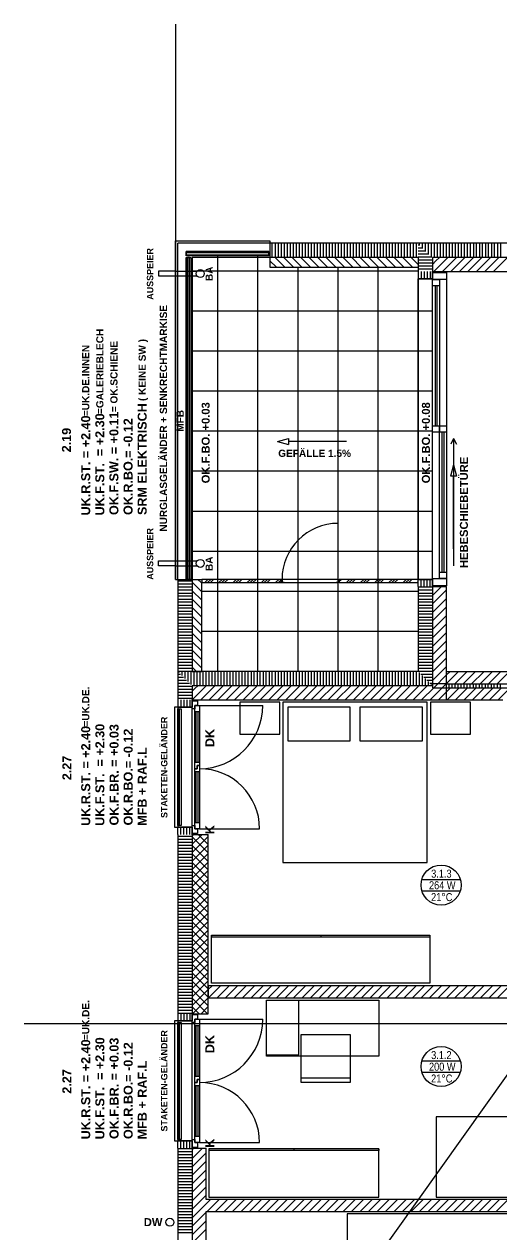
# Model space of a CAD drawing. Header units: millimetres. Extents: x -13068 to 19137, y -13507 to 12485.
# Drawn here: x -11667 to -5707, y -2637 to 12485 of the extents above; entities that cross this region are included whole.
import ezdxf

# ---------------------------------------------------------------- set-up
doc = ezdxf.new("R2010")
doc.units = ezdxf.units.MM
doc.header["$LTSCALE"] = 500
for name, color, linetype in [('A04_1.OGHaus 7$0$010 Aussenwände', 8, 'Continuous'), ('A04_1.OGHaus 7$0$010 Aussenwände Bauteilschraffuren', 8, 'Continuous'), ('A04_1.OGHaus 7$0$010 Aussenwände Schichttrennlinien', 8, 'Continuous'), ('A04_1.OGHaus 7$0$010 Fenster', 8, 'Continuous'), ('A04_1.OGHaus 7$0$010 Türen', 8, 'Continuous'), ('A04_1.OGHaus 7$0$015 Innenwände', 8, 'Continuous'), ('A04_1.OGHaus 7$0$015 Innenwände Bauteilschraffuren', 8, 'Continuous'), ('A04_1.OGHaus 7$0$015 Innenwände Schichttrennlinien', 8, 'Continuous'), ('A04_1.OGHaus 7$0$060 Möbel Einbau', 8, 'Continuous'), ('A04_1.OGHaus 7$0$065 Möbel Einrichtung', 8, 'Continuous'), ('A04_1.OGHaus 7$0$090 Schraffuren', 8, 'Continuous'), ('A04_1.OGHaus 7$0$090 Schraffuren Bauteilschraffuren', 8, 'Continuous'), ('A04_1.OGHaus 7$0$155 Beschriftungen Projekt', 8, 'Continuous'), ('A_OG01_Haus 7$0$MRI XREF', 8, 'Continuous'), ('H-RAUMNUMMERN', 240, 'Continuous'), ('MRI XREF', 8, 'Continuous')]:
    doc.layers.add(name, color=color, linetype=linetype)
doc.layers.add('H-TEXT', color=240, linetype='Continuous', lineweight=25)
doc.styles.add('A04_1.OGHaus 7$0$arial', font='')
doc.styles.add('MRI', font='ARIALN.TTF')
doc.styles.get('A04_1.OGHaus 7$0$arial').set_extended_font_data('Arial', bold=True)

# ---------------------------------------------------------------- blocks, each defined once
blk = doc.blocks.new('A04_1.OGHaus 7')
at = {"layer": 'A04_1.OGHaus 7$0$010 Aussenwände'}
for p, q in [((-5.293, 29.342), (-5.293, 22.407)), ((-5.293, 26.607), (-5.293, 26.637)), ((-5.293, 26.637), (-4.114, 26.637)), ((-4.114, 26.637), (-4.114, 26.607)), ((-5.293, 22.407), (-5.293, 26.607)), ((-5.263, 22.407), (-5.263, 26.607)), ((-4.114, 26.607), (-5.263, 26.607)), ((-4.129, 26.502), (-5.158, 26.502)), ((-4.114, 26.607), (-4.114, 26.427)), ((-2.263, 26.607), (-4.114, 26.607)), ((-0.968, 26.607), (-2.263, 26.607)), ((-4.129, 26.447), (-5.158, 26.447)), ((-5.158, 26.427), (-5.158, 22.407)), ((-5.103, 26.427), (-5.103, 22.407)), ((-4.114, 26.427), (-4.114, 26.307)), ((-2.263, 26.427), (-2.263, 26.307)), ((-2.263, 26.427), (-2.263, 26.252)), ((-4.114, 26.307), (-2.263, 26.307)), ((-2.263, 26.252), (-2.263, 26.162)), ((-2.263, 26.162), (-2.083, 26.162)), ((-2.083, 26.252), (-2.083, 26.162)), ((-2.083, 26.162), (-2.083, 26.252)), ((-2.083, 26.252), (-1.908, 26.252)), ((-1.908, 26.252), (-0.968, 26.252)), ((-5.293, 22.407), (-5.263, 22.407)), ((-5.263, 22.407), (-5.083, 22.407)), ((-5.263, 22.407), (-5.263, 21.257)), ((-5.083, 22.407), (-4.963, 22.407)), ((-3.978, 22.407), (-4.963, 22.407)), ((-3.978, 22.407), (-3.978, 22.367)), ((-3.248, 22.407), (-3.248, 22.367)), ((-2.263, 22.407), (-3.248, 22.407)), ((-2.263, 22.317), (-2.263, 22.407)), ((-2.263, 22.407), (-2.083, 22.407)), ((-2.263, 22.367), (-2.263, 22.407)), ((-2.083, 22.317), (-2.083, 22.407)), ((-2.083, 22.407), (-2.083, 22.317)), ((-4.963, 22.367), (-3.978, 22.367)), ((-4.963, 21.257), (-4.963, 22.367)), ((-3.248, 22.367), (-2.263, 22.367)), ((-2.263, 22.317), (-2.263, 21.257)), ((-2.083, 22.317), (-1.908, 22.317)), ((-1.908, 20.902), (-1.908, 22.317)), ((-5.263, 21.257), (-5.263, 20.902)), ((-5.083, 21.257), (-4.963, 21.257)), ((-2.263, 21.257), (-5.083, 21.257)), ((-5.263, 20.902), (-5.263, 20.812)), ((-5.083, 20.902), (-5.083, 20.812)), ((-5.083, 20.812), (-5.083, 20.902)), ((-5.083, 20.902), (-5.018, 20.902)), ((-5.018, 20.902), (-4.908, 20.902)), ((-4.908, 20.902), (-1.908, 20.902)), ((-5.263, 20.812), (-5.083, 20.812)), ((-5.263, 20.792), (-5.223, 20.792)), ((-5.263, 19.332), (-5.263, 20.792)), ((-5.243, 19.332), (-5.243, 20.792)), ((-5.223, 20.792), (-5.223, 19.332)), ((-5.223, 19.332), (-5.263, 19.332)), ((-5.263, 19.222), (-5.263, 19.312)), ((-5.263, 19.312), (-5.083, 19.312)), ((-5.263, 19.222), (-5.263, 16.982)), ((-5.083, 19.222), (-5.083, 19.312)), ((-5.083, 19.312), (-5.083, 19.222)), ((-5.083, 19.222), (-5.018, 19.222)), ((-5.083, 19.222), (-4.883, 19.222)), ((-5.018, 19.222), (-4.908, 19.222)), ((-4.883, 16.982), (-4.883, 19.222)), ((-5.263, 16.982), (-5.263, 16.892)), ((-5.083, 16.982), (-5.083, 16.892)), ((-5.083, 16.892), (-5.083, 16.982)), ((-5.083, 16.982), (-5.018, 16.982)), ((-5.083, 16.982), (-4.883, 16.982)), ((-5.018, 16.982), (-4.908, 16.982)), ((16.154, 16.857), (-7.181, 16.857)), ((-5.263, 16.892), (-5.083, 16.892)), ((-5.263, 16.872), (-5.223, 16.872)), ((-5.263, 15.412), (-5.263, 16.872)), ((-5.243, 15.412), (-5.243, 16.872)), ((-5.223, 16.872), (-5.223, 15.412)), ((-5.223, 15.412), (-5.263, 15.412)), ((-5.263, 15.302), (-5.263, 15.392)), ((-5.263, 15.392), (-5.083, 15.392)), ((-5.263, 15.302), (-5.263, 13.452)), ((-5.083, 15.302), (-5.083, 15.392)), ((-5.083, 15.392), (-5.083, 15.302)), ((-5.083, 15.302), (-5.018, 15.302)), ((-5.018, 15.302), (-4.908, 15.302)), ((-4.908, 14.662), (-4.908, 15.302)), ((-4.908, 13.452), (-4.908, 14.512))]:
    blk.add_line(p, q, dxfattribs=at)
at = {"layer": 'A04_1.OGHaus 7$0$010 Aussenwände Bauteilschraffuren'}
for p, q in [((-4.088, 26.607), (-4.088, 26.427)), ((-4.05, 26.607), (-4.05, 26.427)), ((-4.013, 26.607), (-4.013, 26.427)), ((-3.975, 26.607), (-3.975, 26.427)), ((-3.938, 26.607), (-3.938, 26.427)), ((-3.9, 26.607), (-3.9, 26.427)), ((-3.863, 26.607), (-3.863, 26.427)), ((-3.825, 26.607), (-3.825, 26.427)), ((-3.788, 26.607), (-3.788, 26.427)), ((-3.75, 26.607), (-3.75, 26.427)), ((-3.713, 26.607), (-3.713, 26.427)), ((-3.675, 26.607), (-3.675, 26.427)), ((-3.638, 26.607), (-3.638, 26.427)), ((-3.6, 26.607), (-3.6, 26.427)), ((-3.563, 26.607), (-3.563, 26.427)), ((-3.525, 26.607), (-3.525, 26.427)), ((-3.488, 26.607), (-3.488, 26.427)), ((-3.45, 26.607), (-3.45, 26.427)), ((-3.413, 26.607), (-3.413, 26.427)), ((-3.375, 26.607), (-3.375, 26.427)), ((-3.338, 26.607), (-3.338, 26.427)), ((-3.3, 26.607), (-3.3, 26.427)), ((-3.263, 26.607), (-3.263, 26.427)), ((-3.225, 26.607), (-3.225, 26.427)), ((-3.188, 26.607), (-3.188, 26.427)), ((-3.15, 26.607), (-3.15, 26.427)), ((-3.113, 26.607), (-3.113, 26.427)), ((-3.075, 26.607), (-3.075, 26.427)), ((-3.038, 26.607), (-3.038, 26.427)), ((-3, 26.607), (-3, 26.427)), ((-2.963, 26.607), (-2.963, 26.427)), ((-2.925, 26.607), (-2.925, 26.427)), ((-2.888, 26.607), (-2.888, 26.427)), ((-2.85, 26.607), (-2.85, 26.427)), ((-2.813, 26.607), (-2.813, 26.427)), ((-2.775, 26.607), (-2.775, 26.427)), ((-2.738, 26.607), (-2.738, 26.427)), ((-2.7, 26.607), (-2.7, 26.427)), ((-2.663, 26.607), (-2.663, 26.427)), ((-2.625, 26.607), (-2.625, 26.427)), ((-2.588, 26.607), (-2.588, 26.427)), ((-2.55, 26.607), (-2.55, 26.427)), ((-2.513, 26.607), (-2.513, 26.427)), ((-2.475, 26.607), (-2.475, 26.427)), ((-2.438, 26.607), (-2.438, 26.427)), ((-2.4, 26.607), (-2.4, 26.427)), ((-2.363, 26.607), (-2.363, 26.427)), ((-2.325, 26.607), (-2.325, 26.427)), ((-2.288, 26.607), (-2.288, 26.427)), ((-2.263, 26.587), (-2.244, 26.587)), ((-2.263, 26.55), (-2.206, 26.55)), ((-2.263, 26.512), (-2.169, 26.512)), ((-2.263, 26.475), (-2.131, 26.475)), ((-2.25, 26.607), (-2.25, 26.594)), ((-2.213, 26.607), (-2.213, 26.556)), ((-2.175, 26.607), (-2.175, 26.519)), ((-2.138, 26.607), (-2.138, 26.481)), ((-2.1, 26.607), (-2.1, 26.444)), ((-2.063, 26.607), (-2.063, 26.427)), ((-2.025, 26.607), (-2.025, 26.427)), ((-1.988, 26.607), (-1.988, 26.427)), ((-1.95, 26.607), (-1.95, 26.427)), ((-1.913, 26.607), (-1.913, 26.427)), ((-1.875, 26.607), (-1.875, 26.427)), ((-1.838, 26.607), (-1.838, 26.427)), ((-1.8, 26.607), (-1.8, 26.427)), ((-1.763, 26.607), (-1.763, 26.427)), ((-1.725, 26.607), (-1.725, 26.427)), ((-1.688, 26.607), (-1.688, 26.427)), ((-1.65, 26.607), (-1.65, 26.427)), ((-1.613, 26.607), (-1.613, 26.427)), ((-1.575, 26.607), (-1.575, 26.427)), ((-1.538, 26.607), (-1.538, 26.427)), ((-1.5, 26.607), (-1.5, 26.427)), ((-1.463, 26.607), (-1.463, 26.427)), ((-1.425, 26.607), (-1.425, 26.427)), ((-1.388, 26.607), (-1.388, 26.427)), ((-1.35, 26.607), (-1.35, 26.427)), ((-1.313, 26.607), (-1.313, 26.427)), ((-1.275, 26.607), (-1.275, 26.427)), ((-1.238, 26.607), (-1.238, 26.427)), ((-4.114, 26.388), (-4.033, 26.307)), ((-4.047, 26.427), (-3.927, 26.307)), ((-3.941, 26.427), (-3.821, 26.307)), ((-3.835, 26.427), (-3.715, 26.307)), ((-3.729, 26.427), (-3.609, 26.307)), ((-3.623, 26.427), (-3.503, 26.307)), ((-3.517, 26.427), (-3.397, 26.307)), ((-3.411, 26.427), (-3.291, 26.307)), ((-3.305, 26.427), (-3.185, 26.307)), ((-3.199, 26.427), (-3.079, 26.307)), ((-3.093, 26.427), (-2.973, 26.307)), ((-2.987, 26.427), (-2.867, 26.307)), ((-2.88, 26.427), (-2.76, 26.307)), ((-2.774, 26.427), (-2.654, 26.307)), ((-2.668, 26.427), (-2.548, 26.307)), ((-2.562, 26.427), (-2.442, 26.307)), ((-2.456, 26.427), (-2.336, 26.307)), ((-2.35, 26.427), (-2.263, 26.34)), ((-2.263, 26.437), (-2.094, 26.437)), ((-2.263, 26.4), (-2.083, 26.4)), ((-2.263, 26.362), (-2.083, 26.362)), ((-2.263, 26.325), (-2.083, 26.325)), ((-2.083, 26.342), (-2.041, 26.385)), ((-2.067, 26.252), (-1.988, 26.332)), ((-2.041, 26.385), (-1.999, 26.427)), ((-1.988, 26.332), (-1.892, 26.427)), ((-1.935, 26.279), (-1.786, 26.427)), ((-1.855, 26.252), (-1.68, 26.427)), ((-1.749, 26.252), (-1.574, 26.427)), ((-1.643, 26.252), (-1.468, 26.427)), ((-1.537, 26.252), (-1.362, 26.427)), ((-1.431, 26.252), (-1.256, 26.427)), ((-1.325, 26.252), (-1.15, 26.427)), ((-2.263, 26.287), (-2.083, 26.287)), ((-2.226, 26.252), (-2.226, 26.162)), ((-2.188, 26.252), (-2.188, 26.162)), ((-2.151, 26.252), (-2.151, 26.162)), ((-2.113, 26.252), (-2.113, 26.162)), ((-1.961, 26.252), (-1.935, 26.279)), ((-5.263, 22.387), (-5.116, 22.387)), ((-5.116, 22.387), (-5.083, 22.387)), ((-5.012, 22.407), (-4.974, 22.369)), ((-4.927, 22.367), (-4.887, 22.407)), ((-4.892, 22.367), (-4.852, 22.407)), ((-4.856, 22.367), (-4.816, 22.407)), ((-4.75, 22.367), (-4.71, 22.407)), ((-4.715, 22.367), (-4.675, 22.407)), ((-4.68, 22.367), (-4.64, 22.407)), ((-4.574, 22.367), (-4.534, 22.407)), ((-4.538, 22.367), (-4.498, 22.407)), ((-4.503, 22.367), (-4.463, 22.407)), ((-4.397, 22.367), (-4.357, 22.407)), ((-4.361, 22.367), (-4.321, 22.407)), ((-4.326, 22.367), (-4.286, 22.407)), ((-4.22, 22.367), (-4.18, 22.407)), ((-4.185, 22.367), (-4.145, 22.407)), ((-4.149, 22.367), (-4.109, 22.407)), ((-4.043, 22.367), (-4.003, 22.407)), ((-4.008, 22.367), (-3.978, 22.397)), ((-3.248, 22.384), (-3.225, 22.407)), ((-3.159, 22.367), (-3.119, 22.407)), ((-3.124, 22.367), (-3.084, 22.407)), ((-3.089, 22.367), (-3.049, 22.407)), ((-2.983, 22.367), (-2.943, 22.407)), ((-2.947, 22.367), (-2.907, 22.407)), ((-2.912, 22.367), (-2.872, 22.407)), ((-2.806, 22.367), (-2.766, 22.407)), ((-2.77, 22.367), (-2.73, 22.407)), ((-2.735, 22.367), (-2.695, 22.407)), ((-2.629, 22.367), (-2.589, 22.407)), ((-2.594, 22.367), (-2.554, 22.407)), ((-2.558, 22.367), (-2.518, 22.407)), ((-2.452, 22.367), (-2.412, 22.407)), ((-2.417, 22.367), (-2.377, 22.407)), ((-2.382, 22.367), (-2.342, 22.407)), ((-2.226, 22.317), (-2.226, 22.407)), ((-2.188, 22.317), (-2.188, 22.407)), ((-2.151, 22.317), (-2.151, 22.407)), ((-2.113, 22.317), (-2.113, 22.407)), ((-5.263, 22.35), (-5.083, 22.35)), ((-5.263, 22.312), (-5.083, 22.312)), ((-5.263, 22.275), (-5.083, 22.275)), ((-5.263, 22.237), (-5.083, 22.237)), ((-5.083, 22.372), (-4.963, 22.252)), ((-5.083, 22.266), (-4.963, 22.146)), ((-4.974, 22.369), (-4.963, 22.358)), ((-2.276, 22.367), (-2.263, 22.379)), ((-2.263, 22.312), (-2.083, 22.312)), ((-2.263, 22.275), (-2.083, 22.275)), ((-2.263, 22.237), (-2.083, 22.237)), ((-2.083, 22.312), (-2.078, 22.317)), ((-2.083, 22.206), (-1.972, 22.317)), ((-2.083, 22.1), (-1.908, 22.275)), ((-5.263, 22.2), (-5.083, 22.2)), ((-5.263, 22.162), (-5.083, 22.162)), ((-5.263, 22.125), (-5.083, 22.125)), ((-5.263, 22.087), (-5.083, 22.087)), ((-5.083, 22.16), (-4.963, 22.04)), ((-2.263, 22.2), (-2.083, 22.2)), ((-2.263, 22.162), (-2.083, 22.162)), ((-2.263, 22.125), (-2.083, 22.125)), ((-2.263, 22.087), (-2.083, 22.087)), ((-2.083, 21.994), (-1.908, 22.169)), ((-5.263, 22.05), (-5.083, 22.05)), ((-5.263, 22.012), (-5.083, 22.012)), ((-5.263, 21.975), (-5.083, 21.975)), ((-5.263, 21.937), (-5.083, 21.937)), ((-5.083, 22.054), (-4.963, 21.934)), ((-5.083, 21.948), (-4.963, 21.828)), ((-2.263, 22.05), (-2.083, 22.05)), ((-2.263, 22.012), (-2.083, 22.012)), ((-2.263, 21.975), (-2.083, 21.975)), ((-2.263, 21.937), (-2.083, 21.937)), ((-2.083, 21.888), (-1.908, 22.063)), ((-2.083, 21.782), (-1.908, 21.957)), ((-5.263, 21.9), (-5.083, 21.9)), ((-5.263, 21.862), (-5.083, 21.862)), ((-5.263, 21.825), (-5.083, 21.825)), ((-5.263, 21.787), (-5.083, 21.787)), ((-5.083, 21.842), (-4.963, 21.722)), ((-2.263, 21.9), (-2.083, 21.9)), ((-2.263, 21.862), (-2.083, 21.862)), ((-2.263, 21.825), (-2.083, 21.825)), ((-2.263, 21.787), (-2.083, 21.787)), ((-2.083, 21.676), (-1.908, 21.851)), ((-5.263, 21.75), (-5.083, 21.75)), ((-5.263, 21.712), (-5.083, 21.712)), ((-5.263, 21.675), (-5.083, 21.675)), ((-5.263, 21.637), (-5.083, 21.637)), ((-5.083, 21.736), (-4.963, 21.616)), ((-5.083, 21.629), (-4.963, 21.509)), ((-2.263, 21.75), (-2.083, 21.75)), ((-2.263, 21.712), (-2.083, 21.712)), ((-2.263, 21.675), (-2.083, 21.675)), ((-2.263, 21.637), (-2.083, 21.637)), ((-2.083, 21.57), (-1.908, 21.745)), ((-2.083, 21.463), (-1.908, 21.638)), ((-5.263, 21.6), (-5.083, 21.6)), ((-5.263, 21.562), (-5.083, 21.562)), ((-5.263, 21.525), (-5.083, 21.525)), ((-5.263, 21.487), (-5.083, 21.487)), ((-5.083, 21.523), (-4.963, 21.403)), ((-2.263, 21.6), (-2.083, 21.6)), ((-2.263, 21.562), (-2.083, 21.562)), ((-2.263, 21.525), (-2.083, 21.525)), ((-2.263, 21.487), (-2.083, 21.487)), ((-2.083, 21.357), (-1.908, 21.532)), ((-5.263, 21.45), (-5.083, 21.45)), ((-5.263, 21.412), (-5.083, 21.412)), ((-5.263, 21.375), (-5.083, 21.375)), ((-5.263, 21.337), (-5.083, 21.337)), ((-5.083, 21.417), (-4.963, 21.297)), ((-2.263, 21.45), (-2.083, 21.45)), ((-2.263, 21.412), (-2.083, 21.412)), ((-2.263, 21.375), (-2.083, 21.375)), ((-2.263, 21.337), (-2.083, 21.337)), ((-2.083, 21.251), (-1.908, 21.426)), ((-5.263, 21.3), (-5.083, 21.3)), ((-5.263, 21.262), (-5.083, 21.262)), ((-5.263, 21.225), (-5.231, 21.225)), ((-5.263, 21.187), (-5.194, 21.187)), ((-5.25, 21.257), (-5.25, 21.244)), ((-5.213, 21.257), (-5.213, 21.206)), ((-5.175, 21.257), (-5.175, 21.169)), ((-5.138, 21.257), (-5.138, 21.131)), ((-5.1, 21.257), (-5.1, 21.094)), ((-5.083, 21.311), (-5.029, 21.257)), ((-5.063, 21.257), (-5.063, 21.077)), ((-5.025, 21.257), (-5.025, 21.077)), ((-4.988, 21.257), (-4.988, 21.077)), ((-4.95, 21.257), (-4.95, 21.077)), ((-4.913, 21.257), (-4.913, 21.077)), ((-4.875, 21.257), (-4.875, 21.077)), ((-4.838, 21.257), (-4.838, 21.077)), ((-4.8, 21.257), (-4.8, 21.077)), ((-4.763, 21.257), (-4.763, 21.077)), ((-4.725, 21.257), (-4.725, 21.077)), ((-4.688, 21.257), (-4.688, 21.077)), ((-4.65, 21.257), (-4.65, 21.077)), ((-4.613, 21.257), (-4.613, 21.077)), ((-4.575, 21.257), (-4.575, 21.077)), ((-4.538, 21.257), (-4.538, 21.077)), ((-4.5, 21.257), (-4.5, 21.077)), ((-4.463, 21.257), (-4.463, 21.077)), ((-4.425, 21.257), (-4.425, 21.077)), ((-4.388, 21.257), (-4.388, 21.077)), ((-4.35, 21.257), (-4.35, 21.077)), ((-4.313, 21.257), (-4.313, 21.077)), ((-4.275, 21.257), (-4.275, 21.077)), ((-4.238, 21.257), (-4.238, 21.077)), ((-4.2, 21.257), (-4.2, 21.077)), ((-4.163, 21.257), (-4.163, 21.077)), ((-4.125, 21.257), (-4.125, 21.077)), ((-4.088, 21.257), (-4.088, 21.077)), ((-4.05, 21.257), (-4.05, 21.077)), ((-4.013, 21.257), (-4.013, 21.077)), ((-3.975, 21.257), (-3.975, 21.077)), ((-3.938, 21.257), (-3.938, 21.077)), ((-3.9, 21.257), (-3.9, 21.077)), ((-3.863, 21.257), (-3.863, 21.077)), ((-3.825, 21.257), (-3.825, 21.077)), ((-3.788, 21.257), (-3.788, 21.077)), ((-3.75, 21.257), (-3.75, 21.077)), ((-3.713, 21.257), (-3.713, 21.077)), ((-3.675, 21.257), (-3.675, 21.077)), ((-3.638, 21.257), (-3.638, 21.077)), ((-3.6, 21.257), (-3.6, 21.077)), ((-3.563, 21.257), (-3.563, 21.077)), ((-3.525, 21.257), (-3.525, 21.077)), ((-3.488, 21.257), (-3.488, 21.077)), ((-3.45, 21.257), (-3.45, 21.077)), ((-3.413, 21.257), (-3.413, 21.077)), ((-3.375, 21.257), (-3.375, 21.077)), ((-3.338, 21.257), (-3.338, 21.077)), ((-3.3, 21.257), (-3.3, 21.077)), ((-3.263, 21.257), (-3.263, 21.077)), ((-3.225, 21.257), (-3.225, 21.077)), ((-3.188, 21.257), (-3.188, 21.077)), ((-3.15, 21.257), (-3.15, 21.077)), ((-3.113, 21.257), (-3.113, 21.077)), ((-3.075, 21.257), (-3.075, 21.077)), ((-3.038, 21.257), (-3.038, 21.077)), ((-3, 21.257), (-3, 21.077)), ((-2.963, 21.257), (-2.963, 21.077)), ((-2.925, 21.257), (-2.925, 21.077)), ((-2.888, 21.257), (-2.888, 21.077)), ((-2.85, 21.257), (-2.85, 21.077)), ((-2.813, 21.257), (-2.813, 21.077)), ((-2.775, 21.257), (-2.775, 21.077)), ((-2.738, 21.257), (-2.738, 21.077)), ((-2.7, 21.257), (-2.7, 21.077)), ((-2.663, 21.257), (-2.663, 21.077)), ((-2.625, 21.257), (-2.625, 21.077)), ((-2.588, 21.257), (-2.588, 21.077)), ((-2.55, 21.257), (-2.55, 21.077)), ((-2.513, 21.257), (-2.513, 21.077)), ((-2.475, 21.257), (-2.475, 21.077)), ((-2.438, 21.257), (-2.438, 21.077)), ((-2.4, 21.257), (-2.4, 21.077)), ((-2.363, 21.257), (-2.363, 21.077)), ((-2.325, 21.257), (-2.325, 21.077)), ((-2.288, 21.257), (-2.288, 21.077)), ((-2.263, 21.3), (-2.083, 21.3)), ((-2.263, 21.262), (-2.083, 21.262)), ((-2.25, 21.244), (-2.25, 21.077)), ((-2.231, 21.225), (-2.083, 21.225)), ((-2.213, 21.206), (-2.213, 21.077)), ((-2.194, 21.187), (-2.083, 21.187)), ((-2.083, 21.145), (-1.908, 21.32)), ((-2.064, 21.058), (-1.908, 21.214)), ((-5.263, 21.15), (-5.156, 21.15)), ((-5.263, 21.112), (-5.119, 21.112)), ((-5.263, 21.075), (-5.083, 21.075)), ((-5.263, 21.037), (-5.083, 21.037)), ((-5.083, 21.009), (-5.049, 21.043)), ((-5.049, 21.043), (-5.015, 21.077)), ((-4.996, 20.99), (-4.909, 21.077)), ((-4.943, 20.937), (-4.803, 21.077)), ((-4.872, 20.902), (-4.697, 21.077)), ((-4.766, 20.902), (-4.591, 21.077)), ((-4.66, 20.902), (-4.485, 21.077)), ((-4.554, 20.902), (-4.379, 21.077)), ((-4.448, 20.902), (-4.273, 21.077)), ((-4.342, 20.902), (-4.167, 21.077)), ((-4.235, 20.902), (-4.06, 21.077)), ((-4.129, 20.902), (-3.954, 21.077)), ((-4.023, 20.902), (-3.848, 21.077)), ((-3.917, 20.902), (-3.742, 21.077)), ((-3.811, 20.902), (-3.636, 21.077)), ((-3.705, 20.902), (-3.53, 21.077)), ((-3.599, 20.902), (-3.424, 21.077)), ((-3.493, 20.902), (-3.318, 21.077)), ((-3.387, 20.902), (-3.212, 21.077)), ((-3.281, 20.902), (-3.106, 21.077)), ((-3.175, 20.902), (-3, 21.077)), ((-3.069, 20.902), (-2.894, 21.077)), ((-2.963, 20.902), (-2.788, 21.077)), ((-2.857, 20.902), (-2.682, 21.077)), ((-2.751, 20.902), (-2.576, 21.077)), ((-2.645, 20.902), (-2.47, 21.077)), ((-2.538, 20.902), (-2.363, 21.077)), ((-2.432, 20.902), (-2.257, 21.077)), ((-2.326, 20.902), (-2.151, 21.077)), ((-2.22, 20.902), (-2.064, 21.058)), ((-2.175, 21.169), (-2.175, 21.077)), ((-2.156, 21.15), (-2.083, 21.15)), ((-2.138, 21.131), (-2.138, 21.077)), ((-2.119, 21.112), (-2.083, 21.112)), ((-2.1, 21.094), (-2.1, 21.077)), ((-2.011, 21.005), (-1.908, 21.108)), ((-5.263, 21), (-5.083, 21)), ((-5.263, 20.962), (-5.083, 20.962)), ((-5.263, 20.925), (-5.083, 20.925)), ((-5.226, 20.902), (-5.226, 20.812)), ((-5.188, 20.902), (-5.188, 20.812)), ((-5.151, 20.902), (-5.151, 20.812)), ((-5.113, 20.902), (-5.113, 20.812)), ((-5.083, 20.903), (-4.996, 20.99)), ((-4.978, 20.902), (-4.943, 20.937)), ((-2.114, 20.902), (-2.011, 21.005)), ((-2.008, 20.902), (-1.958, 20.952)), ((-1.958, 20.952), (-1.908, 21.002)), ((-5.226, 19.222), (-5.226, 19.312)), ((-5.188, 19.222), (-5.188, 19.312)), ((-5.151, 19.222), (-5.151, 19.312)), ((-5.113, 19.222), (-5.113, 19.312)), ((-5.083, 19.206), (-5.067, 19.222)), ((-5.083, 19.1), (-4.961, 19.222)), ((-4.883, 19.096), (-5.009, 19.222)), ((-4.883, 19.202), (-4.903, 19.222)), ((-5.263, 19.2), (-5.083, 19.2)), ((-5.263, 19.162), (-5.083, 19.162)), ((-5.263, 19.125), (-5.083, 19.125)), ((-5.263, 19.087), (-5.083, 19.087)), ((-5.083, 18.994), (-4.883, 19.194)), ((-4.883, 18.99), (-5.083, 19.19)), ((-5.083, 18.888), (-4.883, 19.088)), ((-4.883, 18.884), (-5.083, 19.084)), ((-5.263, 19.05), (-5.083, 19.05)), ((-5.263, 19.012), (-5.083, 19.012)), ((-5.263, 18.975), (-5.083, 18.975)), ((-5.263, 18.937), (-5.083, 18.937)), ((-5.083, 18.782), (-4.883, 18.982)), ((-4.883, 18.778), (-5.083, 18.978)), ((-5.263, 18.9), (-5.083, 18.9)), ((-5.263, 18.862), (-5.083, 18.862)), ((-5.263, 18.825), (-5.083, 18.825)), ((-5.263, 18.787), (-5.083, 18.787)), ((-5.083, 18.676), (-4.883, 18.876)), ((-4.883, 18.672), (-5.083, 18.872)), ((-5.083, 18.57), (-4.883, 18.77)), ((-4.883, 18.566), (-5.083, 18.766)), ((-5.263, 18.75), (-5.083, 18.75)), ((-5.263, 18.712), (-5.083, 18.712)), ((-5.263, 18.675), (-5.083, 18.675)), ((-5.263, 18.637), (-5.083, 18.637)), ((-5.263, 18.6), (-5.083, 18.6)), ((-5.083, 18.463), (-4.883, 18.663)), ((-4.883, 18.46), (-5.083, 18.66)), ((-5.263, 18.562), (-5.083, 18.562)), ((-5.263, 18.525), (-5.083, 18.525)), ((-5.263, 18.487), (-5.083, 18.487)), ((-5.263, 18.45), (-5.083, 18.45)), ((-5.083, 18.357), (-4.883, 18.557)), ((-4.883, 18.354), (-5.083, 18.554)), ((-5.083, 18.251), (-4.883, 18.451)), ((-5.263, 18.412), (-5.083, 18.412)), ((-5.263, 18.375), (-5.083, 18.375)), ((-5.263, 18.337), (-5.083, 18.337)), ((-5.263, 18.3), (-5.083, 18.3)), ((-4.883, 18.248), (-5.083, 18.448)), ((-5.083, 18.145), (-4.883, 18.345)), ((-4.883, 18.141), (-5.083, 18.341)), ((-5.263, 18.262), (-5.083, 18.262)), ((-5.263, 18.225), (-5.083, 18.225)), ((-5.263, 18.187), (-5.083, 18.187)), ((-5.263, 18.15), (-5.083, 18.15)), ((-5.083, 18.039), (-4.883, 18.239)), ((-4.883, 18.035), (-5.083, 18.235)), ((-5.263, 18.112), (-5.083, 18.112)), ((-5.263, 18.075), (-5.083, 18.075)), ((-5.263, 18.037), (-5.083, 18.037)), ((-5.263, 18), (-5.083, 18)), ((-5.083, 17.933), (-4.883, 18.133)), ((-4.883, 17.929), (-5.083, 18.129)), ((-5.083, 17.827), (-4.883, 18.027)), ((-4.883, 17.823), (-5.083, 18.023)), ((-5.263, 17.962), (-5.083, 17.962)), ((-5.263, 17.925), (-5.083, 17.925)), ((-5.263, 17.887), (-5.083, 17.887)), ((-5.263, 17.85), (-5.083, 17.85)), ((-5.083, 17.721), (-4.883, 17.921)), ((-4.883, 17.717), (-5.083, 17.917)), ((-5.263, 17.812), (-5.083, 17.812)), ((-5.263, 17.775), (-5.083, 17.775)), ((-5.263, 17.737), (-5.083, 17.737)), ((-5.263, 17.7), (-5.083, 17.7)), ((-5.083, 17.615), (-4.883, 17.815)), ((-4.883, 17.611), (-5.083, 17.811)), ((-5.083, 17.509), (-4.883, 17.709)), ((-4.883, 17.505), (-5.083, 17.705)), ((-5.263, 17.662), (-5.083, 17.662)), ((-5.263, 17.625), (-5.083, 17.625)), ((-5.263, 17.587), (-5.083, 17.587)), ((-5.263, 17.55), (-5.083, 17.55)), ((-5.083, 17.403), (-4.883, 17.603)), ((-4.883, 17.399), (-5.083, 17.599)), ((-5.263, 17.512), (-5.083, 17.512)), ((-5.263, 17.475), (-5.083, 17.475)), ((-5.263, 17.437), (-5.083, 17.437)), ((-5.263, 17.4), (-5.083, 17.4)), ((-5.083, 17.297), (-4.883, 17.497)), ((-4.883, 17.293), (-5.083, 17.493)), ((-5.083, 17.191), (-4.883, 17.391)), ((-5.263, 17.362), (-5.083, 17.362)), ((-5.263, 17.325), (-5.083, 17.325)), ((-5.263, 17.287), (-5.083, 17.287)), ((-5.263, 17.25), (-5.083, 17.25)), ((-4.883, 17.187), (-5.083, 17.387)), ((-5.083, 17.085), (-4.883, 17.285)), ((-4.883, 17.081), (-5.083, 17.281)), ((-5.263, 17.212), (-5.083, 17.212)), ((-5.263, 17.175), (-5.083, 17.175)), ((-5.263, 17.137), (-5.083, 17.137)), ((-5.263, 17.1), (-5.083, 17.1)), ((-4.891, 16.982), (-5.083, 17.175)), ((-5.08, 16.982), (-4.883, 17.179)), ((-5.263, 17.062), (-5.083, 17.062)), ((-5.263, 17.025), (-5.083, 17.025)), ((-5.263, 16.987), (-5.083, 16.987)), ((-5.226, 16.982), (-5.226, 16.892)), ((-5.188, 16.982), (-5.188, 16.892)), ((-5.151, 16.982), (-5.151, 16.892)), ((-5.113, 16.982), (-5.113, 16.892)), ((-4.997, 16.982), (-5.083, 17.069)), ((-4.974, 16.982), (-4.883, 17.072)), ((-5.263, 15.3), (-5.083, 15.3)), ((-5.226, 15.302), (-5.226, 15.392)), ((-5.188, 15.302), (-5.188, 15.392)), ((-5.151, 15.302), (-5.151, 15.392)), ((-5.113, 15.302), (-5.113, 15.392)), ((-5.083, 15.281), (-5.063, 15.302)), ((-5.083, 15.175), (-4.956, 15.302)), ((-5.263, 15.262), (-5.083, 15.262)), ((-5.263, 15.225), (-5.083, 15.225)), ((-5.263, 15.187), (-5.083, 15.187)), ((-5.263, 15.15), (-5.083, 15.15)), ((-5.083, 15.069), (-4.908, 15.244)), ((-5.083, 14.963), (-4.908, 15.138)), ((-5.263, 15.112), (-5.083, 15.112)), ((-5.263, 15.075), (-5.083, 15.075)), ((-5.263, 15.037), (-5.083, 15.037)), ((-5.263, 15), (-5.083, 15)), ((-5.083, 14.857), (-4.908, 15.032)), ((-5.263, 14.962), (-5.083, 14.962)), ((-5.263, 14.925), (-5.083, 14.925)), ((-5.263, 14.887), (-5.083, 14.887)), ((-5.263, 14.85), (-5.083, 14.85)), ((-5.083, 14.751), (-4.908, 14.926)), ((-5.083, 14.645), (-4.908, 14.82)), ((-5.263, 14.812), (-5.083, 14.812)), ((-5.263, 14.775), (-5.083, 14.775)), ((-5.263, 14.737), (-5.083, 14.737)), ((-5.263, 14.7), (-5.083, 14.7)), ((-5.083, 14.539), (-4.908, 14.714)), ((-5.263, 14.662), (-5.083, 14.662)), ((-5.263, 14.625), (-5.083, 14.625)), ((-5.263, 14.587), (-5.083, 14.587)), ((-5.263, 14.55), (-5.083, 14.55)), ((-5.083, 14.433), (-4.908, 14.608)), ((-5.263, 14.512), (-5.083, 14.512)), ((-5.263, 14.475), (-5.083, 14.475)), ((-5.263, 14.437), (-5.083, 14.437)), ((-5.263, 14.4), (-5.083, 14.4)), ((-5.083, 14.327), (-4.908, 14.502)), ((-5.083, 14.221), (-4.908, 14.396)), ((-5.263, 14.362), (-5.083, 14.362)), ((-5.263, 14.325), (-5.083, 14.325)), ((-5.263, 14.287), (-5.083, 14.287)), ((-5.263, 14.25), (-5.083, 14.25)), ((-5.083, 14.115), (-4.908, 14.29))]:
    blk.add_line(p, q, dxfattribs=at)
at = {"layer": 'A04_1.OGHaus 7$0$010 Aussenwände Schichttrennlinien'}
for p, q in [((-2.263, 26.427), (-4.114, 26.427)), ((-2.083, 26.427), (-2.083, 26.252)), ((-0.968, 26.427), (-2.083, 26.427)), ((-2.083, 26.162), (-2.263, 26.162)), ((-5.083, 22.407), (-5.083, 22.383)), ((-5.083, 22.383), (-5.083, 21.257)), ((-4.963, 22.407), (-4.963, 22.367)), ((-2.083, 22.407), (-2.263, 22.407)), ((-2.083, 22.317), (-2.083, 21.077)), ((-5.083, 21.077), (-5.083, 20.902)), ((-2.083, 21.077), (-5.083, 21.077)), ((-5.083, 20.812), (-5.263, 20.812)), ((-5.083, 19.312), (-5.263, 19.312)), ((-5.083, 19.222), (-5.083, 16.982)), ((-5.083, 16.892), (-5.263, 16.892)), ((-5.083, 15.392), (-5.263, 15.392)), ((-5.083, 15.302), (-5.083, 13.452))]:
    blk.add_line(p, q, dxfattribs=at)
for p in [(-2.083, 26.252), (-2.083, 22.317), (-5.083, 20.902), (-5.083, 19.222), (-5.083, 16.982), (-5.083, 15.302)]:
    blk.add_point(p, dxfattribs=at)
at = {"layer": 'A04_1.OGHaus 7$0$010 Fenster'}
for p, q in [((-2.083, 26.252), (-1.908, 26.252)), ((-2.083, 26.162), (-2.083, 26.252)), ((-2.083, 26.152), (-2.083, 26.242)), ((-2.083, 26.242), (-1.908, 26.242)), ((-1.908, 26.242), (-1.908, 26.152)), ((-2.083, 22.417), (-2.083, 26.152)), ((-1.908, 26.152), (-2.083, 26.152)), ((-2.083, 26.152), (-1.996, 26.152)), ((-2.083, 26.072), (-2.083, 26.152)), ((-2.083, 24.325), (-2.083, 26.072)), ((-1.996, 26.072), (-2.083, 26.072)), ((-2.049, 24.325), (-2.049, 26.072)), ((-2.029, 26.072), (-2.029, 24.325)), ((-1.996, 26.152), (-1.996, 26.072)), ((-1.996, 26.072), (-1.996, 24.325)), ((-1.908, 26.152), (-1.908, 22.417)), ((-2.083, 24.245), (-2.083, 24.325)), ((-2.083, 24.325), (-1.996, 24.325)), ((-2.039, 24.245), (-2.083, 24.245)), ((-1.996, 24.245), (-2.039, 24.245)), ((-1.996, 24.325), (-1.996, 24.245)), ((-1.996, 24.245), (-1.996, 24.325)), ((-1.996, 24.325), (-1.952, 24.325)), ((-1.996, 22.497), (-1.996, 24.245)), ((-1.908, 24.245), (-1.996, 24.245)), ((-1.962, 22.497), (-1.962, 24.245)), ((-1.952, 24.325), (-1.908, 24.325)), ((-1.942, 24.245), (-1.942, 22.497)), ((-1.908, 24.325), (-1.908, 24.245)), ((-1.908, 24.245), (-1.908, 22.497)), ((-1.821, 24.165), (-1.856, 24.095)), ((-1.821, 24.165), (-1.821, 22.577)), ((-1.821, 24.165), (-1.786, 24.095)), ((-2.083, 22.327), (-2.083, 22.417)), ((-2.083, 22.417), (-1.908, 22.417)), ((-2.083, 22.407), (-2.083, 22.317)), ((-1.996, 22.497), (-1.908, 22.497)), ((-1.996, 22.417), (-1.996, 22.497)), ((-1.908, 22.417), (-1.996, 22.417)), ((-1.908, 22.497), (-1.908, 22.417)), ((-1.908, 22.417), (-1.908, 22.327)), ((-1.908, 22.327), (-2.083, 22.327)), ((-2.083, 22.317), (-1.908, 22.317)), ((-5.083, 20.902), (-5.018, 20.902)), ((-5.083, 20.812), (-5.083, 20.902)), ((-5.083, 20.792), (-5.083, 20.892)), ((-5.083, 20.892), (-5.018, 20.892)), ((-5.018, 20.892), (-5.018, 20.832)), ((-5.263, 20.812), (-5.303, 20.812)), ((-5.303, 20.812), (-5.303, 19.312)), ((-5.263, 20.812), (-5.263, 19.312)), ((-5.083, 19.332), (-5.083, 20.792)), ((-5.053, 20.792), (-5.083, 20.792)), ((-5.018, 20.832), (-5.053, 20.832)), ((-5.053, 20.832), (-5.053, 20.792)), ((-5.053, 20.832), (-4.993, 20.832)), ((-5.053, 20.752), (-5.053, 20.832)), ((-5.053, 20.122), (-5.053, 20.752)), ((-4.993, 20.752), (-5.053, 20.752)), ((-5.033, 20.122), (-5.033, 20.752)), ((-5.013, 20.752), (-5.013, 20.122)), ((-4.993, 20.832), (-4.993, 20.752)), ((-4.993, 20.832), (-4.203, 20.832)), ((-4.993, 20.752), (-4.993, 20.122)), ((-5.053, 20.042), (-5.053, 20.122)), ((-5.053, 20.122), (-4.993, 20.122)), ((-4.993, 20.122), (-4.993, 20.082)), ((-5.023, 20.042), (-5.053, 20.042)), ((-5.053, 20.002), (-5.053, 20.042)), ((-5.053, 20.042), (-5.023, 20.042)), ((-5.053, 19.372), (-5.053, 20.002)), ((-4.993, 20.002), (-5.053, 20.002)), ((-5.033, 19.372), (-5.033, 20.002)), ((-5.023, 20.082), (-5.023, 20.042)), ((-4.993, 20.082), (-5.023, 20.082)), ((-5.023, 20.042), (-5.023, 20.082)), ((-5.023, 20.082), (-4.993, 20.082)), ((-5.013, 20.002), (-5.013, 19.372)), ((-4.993, 20.082), (-4.993, 20.002)), ((-4.993, 20.002), (-4.993, 19.372)), ((-5.053, 19.372), (-4.993, 19.372)), ((-5.053, 19.292), (-5.053, 19.372)), ((-4.993, 19.372), (-4.993, 19.292)), ((-5.303, 19.312), (-5.263, 19.312)), ((-5.083, 19.232), (-5.083, 19.332)), ((-5.083, 19.332), (-5.053, 19.332)), ((-5.083, 19.312), (-5.083, 19.222)), ((-5.018, 19.232), (-5.083, 19.232)), ((-5.083, 19.222), (-5.018, 19.222)), ((-5.053, 19.332), (-5.053, 19.292)), ((-5.053, 19.292), (-5.018, 19.292)), ((-4.993, 19.292), (-5.053, 19.292)), ((-5.018, 19.292), (-5.018, 19.232)), ((-4.993, 19.292), (-4.243, 19.292)), ((-5.083, 16.982), (-5.018, 16.982)), ((-5.083, 16.892), (-5.083, 16.982)), ((-5.083, 16.872), (-5.083, 16.972)), ((-5.083, 16.972), (-5.018, 16.972)), ((-5.018, 16.972), (-5.018, 16.912)), ((-5.263, 16.892), (-5.303, 16.892)), ((-5.303, 16.892), (-5.303, 15.392)), ((-5.263, 16.892), (-5.263, 15.392)), ((-5.083, 15.412), (-5.083, 16.872)), ((-5.053, 16.872), (-5.083, 16.872)), ((-5.018, 16.912), (-5.053, 16.912)), ((-5.053, 16.912), (-5.053, 16.872)), ((-5.053, 16.912), (-4.993, 16.912)), ((-5.053, 16.832), (-5.053, 16.912)), ((-5.053, 16.202), (-5.053, 16.832)), ((-4.993, 16.832), (-5.053, 16.832)), ((-5.033, 16.202), (-5.033, 16.832)), ((-5.013, 16.832), (-5.013, 16.202)), ((-4.993, 16.912), (-4.993, 16.832)), ((-4.993, 16.912), (-4.203, 16.912)), ((-4.993, 16.832), (-4.993, 16.202)), ((-5.053, 16.122), (-5.053, 16.202)), ((-5.053, 16.202), (-4.993, 16.202)), ((-4.993, 16.202), (-4.993, 16.162)), ((-5.023, 16.122), (-5.053, 16.122)), ((-5.053, 16.082), (-5.053, 16.122)), ((-5.053, 16.122), (-5.023, 16.122)), ((-5.053, 15.452), (-5.053, 16.082)), ((-4.993, 16.082), (-5.053, 16.082)), ((-5.033, 15.452), (-5.033, 16.082)), ((-5.023, 16.162), (-5.023, 16.122)), ((-4.993, 16.162), (-5.023, 16.162)), ((-5.023, 16.122), (-5.023, 16.162)), ((-5.023, 16.162), (-4.993, 16.162)), ((-5.013, 16.082), (-5.013, 15.452)), ((-4.993, 16.162), (-4.993, 16.082)), ((-4.993, 16.082), (-4.993, 15.452)), ((-5.053, 15.452), (-4.993, 15.452)), ((-5.053, 15.372), (-5.053, 15.452)), ((-4.993, 15.452), (-4.993, 15.372)), ((-5.303, 15.392), (-5.263, 15.392)), ((-5.083, 15.312), (-5.083, 15.412)), ((-5.083, 15.412), (-5.053, 15.412)), ((-5.083, 15.392), (-5.083, 15.302)), ((-5.018, 15.312), (-5.083, 15.312)), ((-5.083, 15.302), (-5.018, 15.302)), ((-5.053, 15.412), (-5.053, 15.372)), ((-5.053, 15.372), (-5.018, 15.372)), ((-4.993, 15.372), (-5.053, 15.372)), ((-5.018, 15.372), (-5.018, 15.312)), ((-4.993, 15.372), (-4.243, 15.372))]:
    blk.add_line(p, q, dxfattribs=at)
for centre, radius, start, end in [((-4.993, 20.832), 0.79, 270, 0), ((-4.993, 19.292), 0.75, 0, 90), ((-4.993, 16.912), 0.79, 270, 0), ((-4.993, 15.372), 0.75, 0, 90)]:
    blk.add_arc(centre, radius, start, end, dxfattribs=at)
at = {"layer": 'A04_1.OGHaus 7$0$010 Türen'}
for p, q in [((-3.263, 22.407), (-3.263, 23.107)), ((-3.963, 22.407), (-3.978, 22.407)), ((-3.978, 22.407), (-3.978, 22.367)), ((-3.978, 22.407), (-3.978, 22.367)), ((-3.963, 22.367), (-3.963, 22.407)), ((-3.263, 22.407), (-3.963, 22.407)), ((-3.963, 22.407), (-3.963, 22.367)), ((-3.263, 22.367), (-3.263, 22.407)), ((-3.263, 22.407), (-3.248, 22.407)), ((-3.263, 22.367), (-3.263, 22.407)), ((-3.248, 22.407), (-3.248, 22.367)), ((-3.248, 22.407), (-3.248, 22.367)), ((-3.978, 22.367), (-3.938, 22.367)), ((-3.938, 22.367), (-3.963, 22.367)), ((-3.963, 22.367), (-3.263, 22.367)), ((-3.248, 22.367), (-3.288, 22.367)), ((-3.288, 22.367), (-3.263, 22.367))]:
    blk.add_line(p, q, dxfattribs=at)
blk.add_arc((-3.263, 22.407), 0.7, 90, 180, dxfattribs=at)
at = {"layer": 'A04_1.OGHaus 7$0$015 Innenwände'}
for p, q in [((-4.114, 26.427), (-5.083, 26.427)), ((-5.083, 26.427), (-5.083, 22.407)), ((-1.908, 21.102), (-1.908, 21.252)), ((1.942, 21.252), (-1.908, 21.252)), ((-1.908, 21.052), (-1.908, 21.102)), ((-1.908, 20.902), (-1.908, 21.052)), ((-1.908, 20.902), (-1.208, 20.902)), ((-4.883, 17.332), (-4.883, 17.182)), ((-0.008, 17.332), (-4.883, 17.332)), ((-4.883, 17.182), (-0.008, 17.182)), ((-0.008, 14.662), (-4.908, 14.662)), ((-4.908, 14.512), (0.142, 14.512))]:
    blk.add_line(p, q, dxfattribs=at)
at = {"layer": 'A04_1.OGHaus 7$0$015 Innenwände Bauteilschraffuren'}
for p, q in [((-1.908, 21.214), (-1.87, 21.252)), ((-1.908, 21.108), (-1.764, 21.252)), ((-1.808, 21.102), (-1.658, 21.252)), ((-1.702, 21.102), (-1.552, 21.252)), ((-1.596, 21.102), (-1.446, 21.252)), ((-1.49, 21.102), (-1.34, 21.252)), ((-1.384, 21.102), (-1.234, 21.252)), ((-1.278, 21.102), (-1.128, 21.252)), ((-1.908, 21.002), (-1.858, 21.052)), ((-1.902, 20.902), (-1.752, 21.052)), ((-1.875, 21.052), (-1.875, 21.102)), ((-1.838, 21.052), (-1.838, 21.102)), ((-1.8, 21.052), (-1.8, 21.102)), ((-1.796, 20.902), (-1.646, 21.052)), ((-1.763, 21.052), (-1.763, 21.102)), ((-1.725, 21.052), (-1.725, 21.102)), ((-1.69, 20.902), (-1.54, 21.052)), ((-1.688, 21.052), (-1.688, 21.102)), ((-1.65, 21.052), (-1.65, 21.102)), ((-1.613, 21.052), (-1.613, 21.102)), ((-1.584, 20.902), (-1.434, 21.052)), ((-1.575, 21.052), (-1.575, 21.102)), ((-1.538, 21.052), (-1.538, 21.102)), ((-1.5, 21.052), (-1.5, 21.102)), ((-1.478, 20.902), (-1.328, 21.052)), ((-1.463, 21.052), (-1.463, 21.102)), ((-1.425, 21.052), (-1.425, 21.102)), ((-1.388, 21.052), (-1.388, 21.102)), ((-1.372, 20.902), (-1.222, 21.052)), ((-1.35, 21.052), (-1.35, 21.102)), ((-1.313, 21.052), (-1.313, 21.102)), ((-1.275, 21.052), (-1.275, 21.102)), ((-1.266, 20.902), (-1.116, 21.052)), ((-1.238, 21.052), (-1.238, 21.102)), ((-4.883, 17.285), (-4.836, 17.332)), ((-4.88, 17.182), (-4.73, 17.332)), ((-4.774, 17.182), (-4.624, 17.332)), ((-4.667, 17.182), (-4.517, 17.332)), ((-4.561, 17.182), (-4.411, 17.332)), ((-4.455, 17.182), (-4.305, 17.332)), ((-4.349, 17.182), (-4.199, 17.332)), ((-4.243, 17.182), (-4.093, 17.332)), ((-4.137, 17.182), (-3.987, 17.332)), ((-4.031, 17.182), (-3.881, 17.332)), ((-3.925, 17.182), (-3.775, 17.332)), ((-3.819, 17.182), (-3.669, 17.332)), ((-3.713, 17.182), (-3.563, 17.332)), ((-3.607, 17.182), (-3.457, 17.332)), ((-3.501, 17.182), (-3.351, 17.332)), ((-3.395, 17.182), (-3.245, 17.332)), ((-3.289, 17.182), (-3.139, 17.332)), ((-3.183, 17.182), (-3.033, 17.332)), ((-3.076, 17.182), (-2.926, 17.332)), ((-2.97, 17.182), (-2.82, 17.332)), ((-2.864, 17.182), (-2.714, 17.332)), ((-2.758, 17.182), (-2.608, 17.332)), ((-2.652, 17.182), (-2.502, 17.332)), ((-2.546, 17.182), (-2.396, 17.332)), ((-2.44, 17.182), (-2.29, 17.332)), ((-2.334, 17.182), (-2.184, 17.332)), ((-2.228, 17.182), (-2.078, 17.332)), ((-2.122, 17.182), (-1.972, 17.332)), ((-2.016, 17.182), (-1.866, 17.332)), ((-1.91, 17.182), (-1.76, 17.332)), ((-1.804, 17.182), (-1.654, 17.332)), ((-1.698, 17.182), (-1.548, 17.332)), ((-1.592, 17.182), (-1.442, 17.332)), ((-1.485, 17.182), (-1.335, 17.332)), ((-1.379, 17.182), (-1.229, 17.332)), ((-1.273, 17.182), (-1.123, 17.332)), ((-4.908, 14.608), (-4.854, 14.662)), ((-4.898, 14.512), (-4.748, 14.662)), ((-4.792, 14.512), (-4.642, 14.662)), ((-4.686, 14.512), (-4.536, 14.662)), ((-4.58, 14.512), (-4.43, 14.662)), ((-4.474, 14.512), (-4.324, 14.662)), ((-4.368, 14.512), (-4.218, 14.662)), ((-4.262, 14.512), (-4.112, 14.662)), ((-4.155, 14.512), (-4.005, 14.662)), ((-4.049, 14.512), (-3.899, 14.662)), ((-3.943, 14.512), (-3.793, 14.662)), ((-3.837, 14.512), (-3.687, 14.662)), ((-3.731, 14.512), (-3.581, 14.662)), ((-3.625, 14.512), (-3.475, 14.662)), ((-3.519, 14.512), (-3.369, 14.662)), ((-3.413, 14.512), (-3.263, 14.662)), ((-3.307, 14.512), (-3.157, 14.662)), ((-3.201, 14.512), (-3.051, 14.662)), ((-3.095, 14.512), (-2.945, 14.662)), ((-2.989, 14.512), (-2.839, 14.662)), ((-2.883, 14.512), (-2.733, 14.662)), ((-2.777, 14.512), (-2.627, 14.662)), ((-2.671, 14.512), (-2.521, 14.662)), ((-2.564, 14.512), (-2.414, 14.662)), ((-2.458, 14.512), (-2.308, 14.662)), ((-2.352, 14.512), (-2.202, 14.662)), ((-2.246, 14.512), (-2.096, 14.662)), ((-2.14, 14.512), (-1.99, 14.662)), ((-2.034, 14.512), (-1.884, 14.662)), ((-1.928, 14.512), (-1.778, 14.662)), ((-1.822, 14.512), (-1.672, 14.662)), ((-1.716, 14.512), (-1.566, 14.662)), ((-1.61, 14.512), (-1.46, 14.662)), ((-1.504, 14.512), (-1.354, 14.662)), ((-1.398, 14.512), (-1.248, 14.662)), ((-1.292, 14.512), (-1.142, 14.662))]:
    blk.add_line(p, q, dxfattribs=at)
at = {"layer": 'A04_1.OGHaus 7$0$015 Innenwände Schichttrennlinien'}
for p, q in [((-1.908, 21.102), (1.942, 21.102)), ((-1.908, 21.052), (1.942, 21.052))]:
    blk.add_line(p, q, dxfattribs=at)
at = {"layer": 'A04_1.OGHaus 7$0$060 Möbel Einbau'}
for p, q in [((-5.506, 26.257), (-5.506, 26.197)), ((-5.293, 26.257), (-5.506, 26.257)), ((-5.506, 26.197), (-5.293, 26.197)), ((-5.293, 26.257), (-5.023, 26.257)), ((-5.293, 26.197), (-5.023, 26.197)), ((-2.263, 26.162), (-2.263, 22.407)), ((-4.021, 24.131), (-3.881, 24.169)), ((-4.021, 24.131), (-3.881, 24.094)), ((-3.881, 24.169), (-3.881, 24.094)), ((-3.158, 24.131), (-3.881, 24.131)), ((-1.823, 23.838), (-1.861, 23.698)), ((-1.823, 23.838), (-1.786, 23.698)), ((-1.786, 23.698), (-1.861, 23.698)), ((-1.823, 22.789), (-1.823, 23.698)), ((-5.506, 22.577), (-5.506, 22.637)), ((-5.506, 22.637), (-5.293, 22.637)), ((-5.293, 22.577), (-5.506, 22.577)), ((-5.293, 22.637), (-5.023, 22.637)), ((-5.293, 22.577), (-5.023, 22.577))]:
    blk.add_line(p, q, dxfattribs=at)
for centre in [(-4.983, 26.227), (-4.983, 22.607), (-5.363, 14.377)]:
    blk.add_circle(centre, 0.05, dxfattribs=at)
at = {"layer": 'A04_1.OGHaus 7$0$065 Möbel Einrichtung'}
for p, q in [((-3.991, 20.872), (-4.491, 20.872)), ((-4.491, 20.872), (-4.491, 20.472)), ((-3.991, 20.472), (-3.991, 20.872)), ((-2.151, 20.872), (-3.951, 20.872)), ((-3.951, 20.872), (-3.951, 18.872)), ((-2.151, 18.872), (-2.151, 20.872)), ((-1.611, 20.872), (-2.111, 20.872)), ((-2.111, 20.872), (-2.111, 20.472)), ((-1.611, 20.472), (-1.611, 20.872)), ((-3.111, 20.812), (-3.891, 20.812)), ((-3.891, 20.812), (-3.891, 20.392)), ((-3.111, 20.392), (-3.111, 20.812)), ((-2.211, 20.812), (-2.991, 20.812)), ((-2.991, 20.812), (-2.991, 20.392)), ((-2.211, 20.392), (-2.211, 20.812)), ((-4.491, 20.472), (-3.991, 20.472)), ((-2.111, 20.472), (-1.611, 20.472)), ((-3.891, 20.392), (-3.111, 20.392)), ((-2.991, 20.392), (-2.211, 20.392)), ((-3.951, 18.872), (-2.151, 18.872)), ((-4.843, 17.362), (-4.843, 17.962)), ((-4.843, 17.962), (-2.116, 17.962)), ((-4.843, 17.962), (-4.843, 17.942)), ((-4.843, 17.942), (-2.116, 17.942)), ((-3.48, 17.962), (-3.48, 17.942)), ((-2.116, 17.962), (-2.116, 17.362)), ((-2.116, 17.362), (-4.843, 17.362)), ((-4.155, 16.452), (-4.155, 17.152)), ((-4.155, 17.152), (-2.755, 17.152)), ((-3.755, 16.467), (-3.755, 17.152)), ((-2.755, 17.152), (-2.755, 16.452)), ((-3.11, 16.717), (-3.73, 16.717)), ((-3.73, 16.717), (-3.73, 16.127)), ((-3.11, 16.127), (-3.11, 16.717)), ((-4.155, 16.467), (-3.755, 16.467)), ((-2.755, 16.452), (-4.155, 16.452)), ((-3.11, 16.177), (-3.73, 16.177)), ((-3.73, 16.127), (-3.11, 16.127)), ((-2.038, 15.692), (-2.038, 14.692)), ((-0.038, 15.692), (-2.038, 15.692)), ((-2.755, 15.292), (-4.878, 15.292)), ((-4.878, 15.292), (-4.878, 14.692)), ((-3.817, 15.292), (-3.817, 15.272)), ((-2.755, 14.692), (-2.755, 15.292)), ((-2.755, 15.292), (-2.755, 15.272)), ((-2.755, 15.272), (-4.878, 15.272)), ((-4.878, 14.692), (-2.755, 14.692)), ((-2.038, 14.692), (-0.038, 14.692)), ((-0.836, 14.482), (-3.15, 14.482)), ((-3.15, 14.482), (-3.15, 14.015))]:
    blk.add_line(p, q, dxfattribs=at)
at = {"layer": 'A04_1.OGHaus 7$0$090 Schraffuren'}
for p, q in [((-4.763, 21.257), (-4.763, 26.447)), ((-4.263, 21.257), (-4.263, 26.447)), ((-2.263, 26.257), (-5.103, 26.257)), ((-3.763, 21.257), (-3.763, 26.307)), ((-3.263, 21.257), (-3.263, 26.307)), ((-2.763, 21.257), (-2.763, 26.307)), ((-2.263, 22.407), (-2.263, 26.162)), ((-2.083, 25.757), (-5.103, 25.757)), ((-2.083, 25.257), (-5.103, 25.257)), ((-2.083, 24.757), (-5.103, 24.757)), ((-2.083, 24.257), (-5.103, 24.257)), ((-2.083, 23.757), (-5.103, 23.757)), ((-2.083, 23.257), (-5.103, 23.257)), ((-2.083, 22.757), (-5.103, 22.757)), ((-2.263, 22.257), (-4.963, 22.257)), ((-2.263, 21.757), (-4.963, 21.757))]:
    blk.add_line(p, q, dxfattribs=at)
at = {"layer": 'A04_1.OGHaus 7$0$090 Schraffuren Bauteilschraffuren'}
for p, q in [((-5.158, 26.447), (-5.158, 26.502)), ((-5.158, 26.502), (-4.129, 26.502)), ((-4.129, 26.487), (-5.158, 26.487)), ((-5.158, 26.487), (-5.158, 26.462)), ((-4.129, 26.502), (-4.129, 26.447)), ((-4.129, 26.462), (-4.129, 26.487)), ((-5.158, 26.462), (-4.129, 26.462)), ((-4.129, 26.447), (-5.158, 26.447)), ((-5.158, 22.407), (-5.158, 26.427)), ((-5.158, 26.427), (-5.103, 26.427)), ((-5.118, 26.427), (-5.143, 26.427)), ((-5.143, 26.427), (-5.143, 22.407)), ((-5.118, 22.407), (-5.118, 26.427)), ((-5.103, 26.427), (-5.103, 22.407)), ((-5.103, 22.407), (-5.158, 22.407)), ((-5.143, 22.407), (-5.118, 22.407)), ((-1.908, 21.102), (-2.083, 21.102)), ((-2.083, 21.102), (-2.083, 21.052)), ((-2.083, 21.052), (-1.908, 21.052)), ((-1.908, 21.052), (-1.908, 21.102))]:
    blk.add_line(p, q, dxfattribs=at)
at = {"layer": 'A04_1.OGHaus 7$0$155 Beschriftungen Projekt', "style": 'A04_1.OGHaus 7$0$arial'}
for s, height, p in [('AUSSPEIER', 0.08, (-5.57, 25.9)), ('BA', 0.09, (-4.827, 26.133)), ('NURGLASGELÄNDER + SENKRECHTMARKISE', 0.09, (-5.398, 23.003)), ('=GALERIEBLECH', 0.09, (-6.192, 24.473)), ('=UK.DE.INNEN', 0.09, (-6.368, 24.446)), ('= OK.SCHIENE', 0.09, (-6.016, 24.495)), ('( KEINE SW )', 0.09, (-5.663, 24.635)), ('OK.F.SW. = +0.11', 0.1125, (-6.005, 23.211)), ('SRM ELEKTRISCH ', 0.1125, (-5.652, 23.211)), ('MFB', 0.09, (-5.189, 24.251)), ('OK.F.BO. +0.03', 0.1, (-4.866, 23.607)), ('OK.F.BO. +0.08', 0.1, (-2.117, 23.607)), ('UK.R.ST. = +2.40', 0.1125, (-6.357, 23.206)), ('UK.F.ST.  = +2.30', 0.1125, (-6.181, 23.206)), ('OK.R.BO.= -0.12', 0.1125, (-5.828, 23.211)), ('2.19', 0.1125, (-6.597, 23.994)), ('HEBESCHIEBETÜRE', 0.1, (-1.643, 22.549)), ('AUSSPEIER', 0.08, (-5.57, 22.403)), ('BA', 0.09, (-4.827, 22.511)), ('=UK.DE.', 0.09, (-6.368, 20.568)), ('UK.R.ST. = +2.40', 0.1125, (-6.357, 19.328)), ('UK.F.ST.  = +2.30', 0.1125, (-6.18, 19.328)), ('OK.F.BR. = +0.03', 0.1125, (-6.003, 19.333)), ('STAKETEN-GELÄNDER', 0.08, (-5.393, 19.426)), ('OK.R.BO.= -0.12', 0.1125, (-5.827, 19.333)), ('DK', 0.1125, (-4.808, 20.312)), ('MFB + RAF.L', 0.1125, (-5.651, 19.329)), ('2.27', 0.1125, (-6.592, 19.899)), ('K', 0.113, (-4.808, 19.223)), ('=UK.DE.', 0.09, (-6.368, 16.652)), ('UK.R.ST. = +2.40', 0.1125, (-6.357, 15.412)), ('UK.F.ST.  = +2.30', 0.1125, (-6.18, 15.412)), ('OK.F.BR. = +0.03', 0.1125, (-6.003, 15.416)), ('STAKETEN-GELÄNDER', 0.08, (-5.393, 15.51)), ('DK', 0.1125, (-4.808, 16.489)), ('OK.R.BO.= -0.12', 0.1125, (-5.827, 15.416)), ('MFB + RAF.L', 0.1125, (-5.651, 15.412)), ('2.27', 0.1125, (-6.592, 15.983)), ('K', 0.113, (-4.808, 15.307))]:
    blk.add_text(s, height=height, rotation=90, dxfattribs=at).set_placement(p)
for s, height, p in [('GEFÄLLE 1.5%%%', 0.09, (-4.01, 23.937)), ('DW', 0.1, (-5.688, 14.328))]:
    blk.add_text(s, height=height, dxfattribs=at).set_placement(p)
blk = doc.blocks.new('A_OG01_Haus 7')
at = {"layer": 'A_OG01_Haus 7$0$MRI XREF', "xscale": 1000, "yscale": 1000, "zscale": 1000}
blk.add_blockref('A04_1.OGHaus 7', (-4487, -16857), dxfattribs=at)

msp = doc.modelspace()

# ---------------------------------------------------------------- linework, layer by layer
at = {"layer": 'H-RAUMNUMMERN'}
for p, q in [((-6704.8, 1801.2), (-6224.8, 1801.2)), ((-6704.8, 1661.2), (-6224.8, 1661.2)), ((-6704.8, -465), (-6224.8, -465)), ((-6704.8, -605), (-6224.8, -605))]:
    msp.add_line(p, q, dxfattribs=at)
for centre in [(-6464.8, 1731.2), (-6464.8, -535)]:
    msp.add_circle(centre, 250, dxfattribs=at)
at = {"layer": 'H-TEXT'}
msp.add_line((-10500.8, -7475), (-4952.2, 325), dxfattribs=at)

# ---------------------------------------------------------------- block references
at = {"layer": 'MRI XREF'}
msp.add_blockref('A_OG01_Haus 7', (0, 0), dxfattribs=at)

# ---------------------------------------------------------------- texts
at = {"layer": 'H-RAUMNUMMERN', "char_height": 100, "attachment_point": 5, "style": 'MRI'}
for s, insert in [('3.1.3', (-6461, 1873.6)), ('3.1.2', (-6461, -392.5))]:
    msp.add_mtext_dynamic_manual_height_columns(s, width=327.856, gutter_width=25, heights=[0], dxfattribs=dict(at, insert=insert))
at = {"layer": 'H-RAUMNUMMERN', "color": 7, "char_height": 100, "attachment_point": 5, "style": 'MRI'}
for s, insert in [('264 W', (-6449.9, 1728.4)), ('200 W', (-6449.9, -537.8))]:
    msp.add_mtext_dynamic_manual_height_columns(s, width=439.887, gutter_width=25, heights=[0], dxfattribs=dict(at, insert=insert))
at = {"layer": 'H-RAUMNUMMERN', "color": 161, "char_height": 100, "attachment_point": 5, "style": 'MRI'}
for insert in [(-6456.2, 1581), (-6456.2, -685.2)]:
    msp.add_mtext_dynamic_manual_height_columns('21°C', width=302.467, gutter_width=25, heights=[0], dxfattribs=dict(at, insert=insert))

doc.saveas('drawing.dxf')
